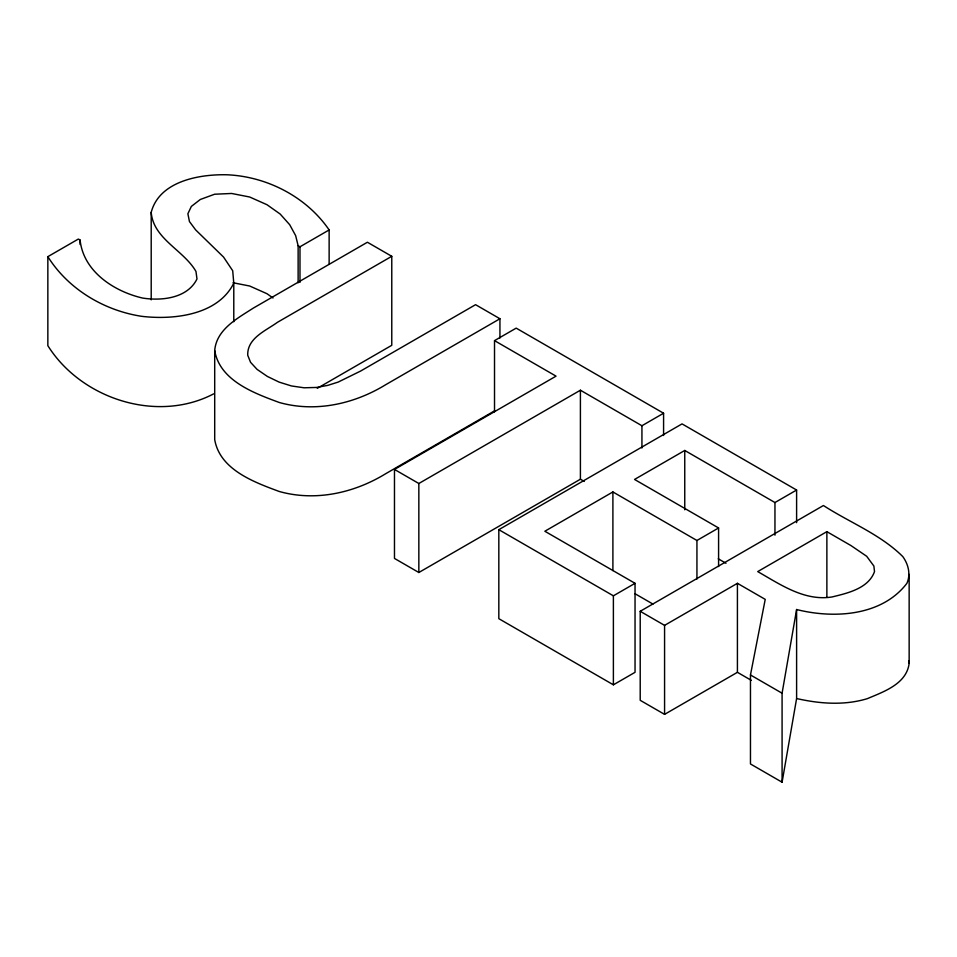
<?xml version="1.0" encoding="UTF-8"?>
<svg xmlns="http://www.w3.org/2000/svg" width="957" height="957" viewBox="0 0 957 957"><rect width="100%" height="100%" fill="white"/><g stroke="black" fill="none" stroke-linecap="round" stroke-linejoin="round"><path stroke-width="1.44" d="M640.209 611.296L664.577 625.364L737.416 583.315L765.229 599.369L750.467 674.96L750.467 763.961L782.084 782.216L782.084 693.215L796.607 609.525C833.738 618.88 881.935 616.188 906.925 583.28C910.897 574.308 908.372 564.391 902.87 556.675C880.452 534.317 849.732 522.546 823.427 505.523L640.209 611.296L640.209 700.309L664.577 714.365L737.416 672.316L751.329 680.343M782.084 782.216L796.607 698.526L796.607 609.525M494.793 410.72L385.623 473.751C354.078 493.058 315.367 501.671 279.241 491.479C253.976 482.125 219.835 469.672 214.703 439.586L214.703 350.573C216.39 329.519 237.276 318.454 253.091 308.238L367.404 242.241L391.772 256.309L391.772 345.31L317.281 388.315M151.206 299.852L151.206 212.334C159.293 181.172 199.319 174.09 227.072 174.784C266.919 176.495 306.491 196.831 329.136 229.943L329.136 264.06M909.15 574.367L909.15 663.368C906.59 683.956 883.754 691.684 867.329 698.658C844.349 705.644 819.73 703.802 796.607 698.526M298.129 282.805L298.129 245.722L295.653 235.637L289.708 224.728L280.186 214.057L267.003 204.726L249.669 197.01L231.63 193.47L214.595 194.235L200.312 199.475L191.352 206.413L187.883 213.746L189.45 221.546L195.635 229.883L223.567 257.086L232.707 270.747L233.783 283.164C217.921 315.212 173.504 320.093 141.72 316.324C104.098 310.57 68.246 289.193 47.85 256.655L78.366 239.047L80.089 240.04C83.426 271.549 114.003 291.43 142.545 298.046C161.661 301.096 187.548 298.297 196.986 278.966L195.97 271.453C183.72 250.112 153.299 238.915 151.206 212.334M298.129 245.722L299.984 246.786L329.136 229.943M391.772 256.309L277.458 322.306C265.902 330.715 247.085 338.096 247.731 355.262L250.578 362.332L257.086 369.39L267.374 376.436L279.121 382.118L291.49 385.958L304.075 387.788L316.468 387.453L327.677 385.396L338.18 382.082L360.645 371.041L475.569 304.685L499.937 318.753L499.937 338.036M499.937 318.753L385.623 384.75C354.078 404.057 315.367 412.67 279.241 402.478C253.976 393.124 219.835 380.671 214.703 350.573M494.518 411.833L494.518 340.632L516.182 328.131L663.584 413.233L663.584 435.483M584.249 481.443L580.409 479.218L418.843 572.501L394.475 558.433L394.475 469.432L556.041 376.149L494.518 340.632M394.475 469.432L418.843 483.5L580.409 390.217L641.932 425.745L663.584 413.233M718.587 566.532L718.587 527.965L696.935 540.478L612.899 491.946L544.844 531.243L635.041 583.315L635.041 672.316L613.389 684.817L498.824 618.677L498.824 529.676L682.042 423.891L796.607 490.032L796.607 522.666M796.607 490.032L774.955 502.533L684.757 450.46L634.551 479.445L718.587 527.965M498.824 529.676L613.389 595.816L635.041 583.315M826.872 531.661L757.717 571.592C780.362 584.5 804.478 601.367 831.968 596.977C847.555 593.196 868.466 588.471 874.507 571.616L873.885 566.054L866.683 556.28L850.988 545.586L826.872 531.661L826.872 596.929M213.722 393.829C157.02 423.544 81.237 398.937 47.85 345.668L47.85 256.655M233.018 282.746L249.669 286.011L267.003 293.727L272.996 297.974M718.252 558.804L725.98 563.266M634.874 593.639L652.973 604.094M750.467 674.96L782.084 693.215M908.707 660.797L909.15 663.368M774.955 502.533L774.955 535.166M737.416 583.315L737.416 672.316M696.935 540.478L696.935 579.045M684.757 450.46L684.757 509.794M664.577 625.364L664.577 714.365M641.932 425.745L641.932 447.996M613.389 595.816L613.389 684.817M612.899 491.946L612.899 570.575M580.409 390.217L580.409 479.218M418.843 483.5L418.843 572.501M299.984 246.786L299.984 282.387M233.783 283.164L233.783 321.731M80.089 240.04L80.089 244.49"/></g></svg>
